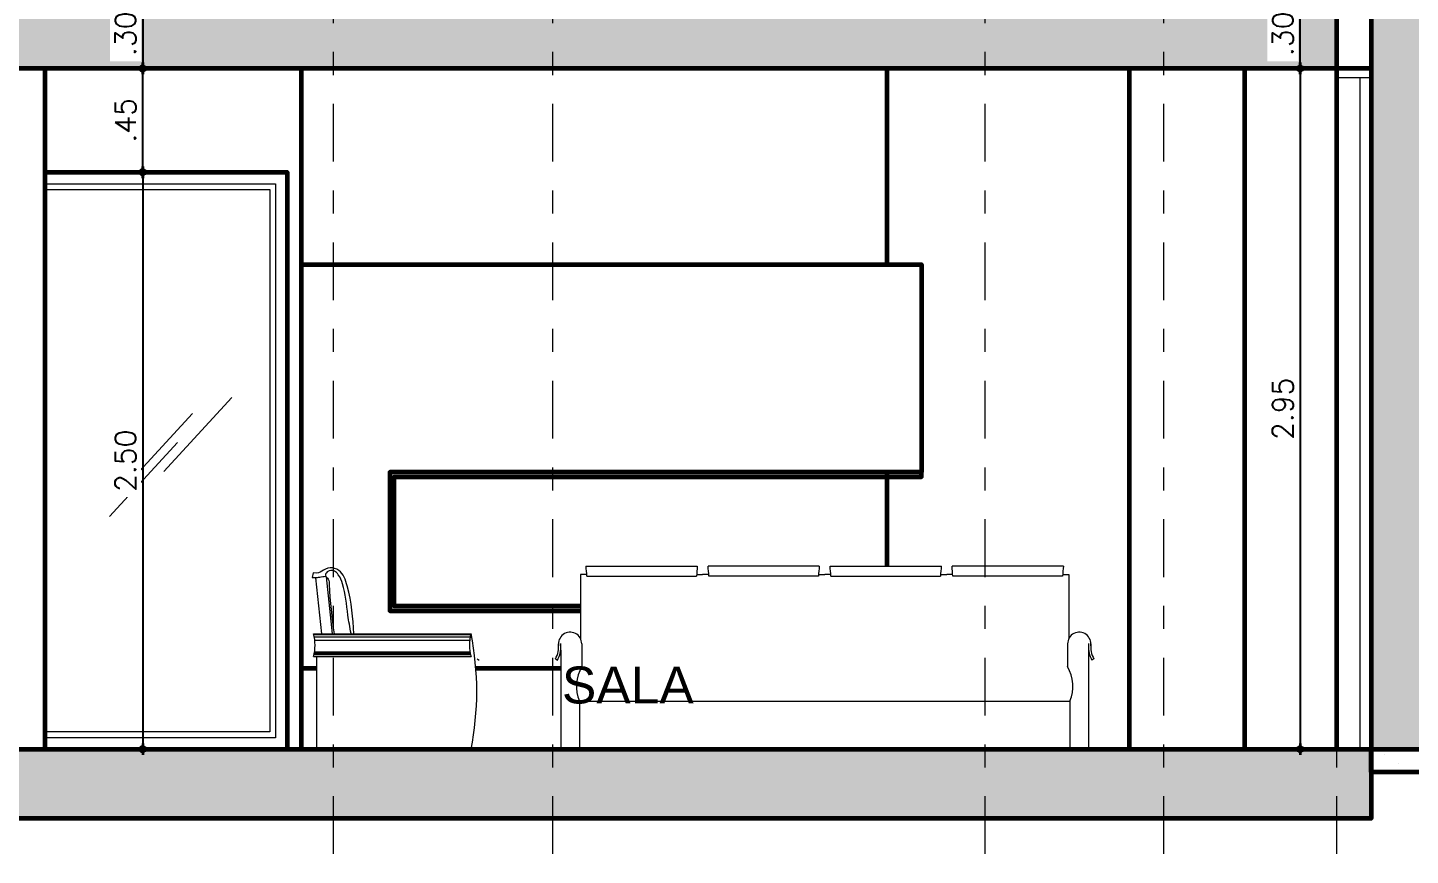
# Model space of a CAD drawing. Header units: metres. Extents: x -50 to 76, y -61 to 14.
# Drawn here: x 27.53 to 33.52, y -54.71 to -51.12 of the extents above; entities that cross this region are included whole.
import ezdxf

# ---------------------------------------------------------------- set-up
doc = ezdxf.new("R2010")
doc.units = ezdxf.units.M
doc.header["$MEASUREMENT"] = 0
doc.set_wipeout_variables(frame=1)
for name, pattern in [('CENTERX2', [4, 2.5, -0.5, 0.5, -0.5]), ('DASHDOT2', [0.5, 0.25, -0.125, 0, -0.125]), ('Wipeout_Contour', [1, 0, -1])]:
    doc.linetypes.add(name, pattern=pattern)
for name, color, linetype, lineweight in [('1 ACHURADO PLACAS', 45, 'Continuous', 15), ('1 CALCAS', 255, 'Continuous', 60), ('1 MUEBLES', 46, 'Continuous', 18), ('1 TEXTOS', 4, 'Continuous', 20), ('1 VENTTANAS', 2, 'Continuous', 18), ('COTA10', 153, 'Continuous', 13), ('COTAS', 251, 'Continuous', 35), ('EJES', 251, 'CENTERX2', 0)]:
    doc.layers.add(name, color=color, linetype=linetype, lineweight=lineweight)
doc.layers.add('Nuevo_1 PLACA 1ER PISO', color=7, linetype='Continuous')
doc.layers.add('Nuevo_1 PLACA 2DO PISO', color=7, linetype='Continuous')
for name, color, linetype, lineweight, true_color in [('Nuevo_1 PLACA 1ER PISO_Pluma_Nº__169', 7, 'Continuous', 13, 0x68b353), ('Nuevo_1 PLACA 1ER PISO_Pluma_Nº__29', 7, 'Continuous', 35, 0x3dad99), ('Nuevo_1 PLACA 2DO PISO_Pluma_Nº__169', 7, 'Continuous', 13, 0x68b353), ('Nuevo_1 PLACA 2DO PISO_Pluma_Nº__29', 7, 'Continuous', 35, 0x3dad99)]:
    doc.layers.add(name, color=color, linetype=linetype, lineweight=lineweight, true_color=true_color)
doc.styles.add('cotas', font='romans.shx')
doc.styles.add('Estilo_Generado_1', font='arial.ttf')
doc.dimstyles.new('COT-50', dxfattribs={"dimscale": 0.5, "dimtxt": 0.18, "dimasz": 0.05, "dimexe": 0.08, "dimexo": 0.1, "dimgap": 0.06, "dimtad": 1, "dimzin": 4, "dimdsep": 46, "dimtxsty": 'cotas', "dimblk1": 'COTA', "dimblk2": 'COTA', "dimsah": 1, "dimcen": 0.09, "dimse1": 1, "dimse2": 1, "dimclrd": 256, "dimclre": 253, "dimclrt": 14, "dimadec": 0, "dimazin": 0, "dimtfac": 1, "dimtix": 1, "dimtmove": 0, "dimatfit": 3, "dimldrblk": 'COTA', "dimfxl": 1, "dimtfill": 1, "dimtfillclr": 256, "dimtolj": 1, "dimtzin": 12, "dimarcsym": 0})
pattern_1 = [(0, (28.8539, -54.24685), (0, 0.62354), [0.06, -0.3]), (0, (29.0339, -53.9351), (0, 0.62354), [0.06, -0.3]), (60, (28.8539, -54.24685), (-0.54, 0.31177), [0.06, -0.3]), (60, (29.2139, -54.24685), (-0.54, 0.31177), [0.06, -0.3]), (120, (28.9139, -54.24685), (0.54, 0.31177), [0.06, -0.3]), (120, (29.2739, -54.24685), (0.54, 0.31177), [0.06, -0.3]), (0, (28.85388, -54.18685), (0, 0.12), [0, -0.12, 0, -0.18]), (45, (28.91388, -54.18685), (-0.0848528, 0.0848528), [0, -0.09, 0, -0.15])]

# ---------------------------------------------------------------- blocks, each defined once
blk = doc.blocks.new('UDZL')
at = {"layer": '1 MUEBLES'}
for p, q in [((29.9326, -57.4825), (29.9326, -57.7609)), ((29.9591, -57.4825), (29.9326, -57.4825)), ((29.9558, -57.446), (30.4383, -57.446)), ((30.4351, -57.4825), (30.4616, -57.4825)), ((30.4881, -57.4825), (30.4616, -57.4825)), ((30.9673, -57.446), (30.4849, -57.446)), ((30.9641, -57.4825), (30.9906, -57.4825)), ((31.0171, -57.4825), (30.9906, -57.4825)), ((31.0139, -57.446), (31.4964, -57.446)), ((31.4931, -57.4825), (31.5196, -57.4825)), ((31.5462, -57.4825), (31.5196, -57.4825)), ((32.0254, -57.446), (31.5429, -57.446)), ((32.0221, -57.4825), (32.0487, -57.4825)), ((32.0487, -57.4825), (32.0487, -57.7609)), ((28.8283, -57.4913), (28.7833, -57.4961)), ((28.7833, -57.4961), (28.8091, -57.7391)), ((28.8293, -57.4926), (28.8555, -57.7391)), ((29.9596, -57.489), (30.4349, -57.489)), ((30.9636, -57.489), (30.4886, -57.489)), ((31.0176, -57.489), (31.4926, -57.489)), ((32.0216, -57.489), (31.5463, -57.489)), ((28.7743, -57.7391), (29.4573, -57.7391)), ((28.7753, -57.7427), (29.4562, -57.7427)), ((28.7776, -57.7524), (29.4539, -57.7524)), ((28.7801, -57.7669), (29.4515, -57.7669)), ((29.9375, -57.7826), (29.9375, -57.8812)), ((32.0437, -57.7826), (32.0437, -57.8812)), ((28.7743, -57.8377), (29.4573, -57.8377)), ((28.7768, -57.828), (29.4547, -57.828)), ((28.7772, -57.8264), (29.4543, -57.8264)), ((28.7782, -57.8216), (29.4533, -57.8216)), ((28.7791, -57.8168), (29.4525, -57.8168)), ((28.7874, -57.8377), (28.7874, -58.239)), ((29.4839, -57.8477), (29.4925, -57.8527)), ((29.8231, -57.8477), (29.8318, -57.8527)), ((29.8464, -57.8093), (29.8464, -58.239)), ((32.1348, -57.8093), (32.1348, -58.239)), ((32.1581, -57.8477), (32.1494, -57.8527)), ((29.9275, -58.0312), (32.0537, -58.0312)), ((29.9275, -58.0312), (29.9275, -58.239)), ((32.0537, -58.0312), (32.0537, -58.239)), ((28.7874, -58.239), (29.4573, -58.239)), ((29.9275, -58.239), (29.8464, -58.239)), ((32.0537, -58.239), (32.1348, -58.239))]:
    blk.add_line(p, q, dxfattribs=at)
blk.add_lwpolyline([(28.7733, -57.4753), (28.7689, -57.4952)], dxfattribs=at)
for centre, radius, start, end in [((27.7135, -57.6636), 2.2529, 4.44491, 5.54296), ((33.3173, -57.6945), 2.8897, 175.06813, 175.92359), ((28.2425, -57.6636), 2.2529, 4.44491, 5.54296), ((33.2097, -57.6636), 2.2529, 174.45704, 175.55509), ((28.7716, -57.6636), 2.2529, 4.44491, 5.54296), ((33.7387, -57.6636), 2.2529, 174.45704, 175.55509), ((28.6639, -57.6945), 2.8897, 4.07641, 4.93187), ((34.2677, -57.6636), 2.2529, 174.45704, 175.55509), ((28.6078, -57.7884), 0.1736, 343.49892, 16.50108), ((29.6238, -57.7884), 0.1736, 163.49892, 196.50108), ((28.22, -57.989), 1.2623, 348.57788, 11.42212), ((29.7334, -57.7953), 0.1039, 329.7266, 7.02691), ((29.887, -57.7826), 0.0505, 0, 189.46108), ((29.7334, -57.7953), 0.1139, 2.76716, 7.02691), ((32.0942, -57.7826), 0.0505, 350.53892, 180), ((32.2478, -57.7953), 0.1139, 172.97309, 177.23284), ((32.2478, -57.7953), 0.1039, 172.97309, 210.2734), ((29.7334, -57.7953), 0.1139, 329.7266, 2.76716), ((32.2478, -57.7953), 0.1139, 177.23284, 210.2734), ((30.0819, -57.9662), 0.1675, 149.52835, 202.8435), ((31.8993, -57.9662), 0.1675, 337.1565, 30.47165)]:
    blk.add_arc(centre, radius, start, end, dxfattribs=at)
for points, knots in [([(28.9491, -57.7391), (28.945, -57.6706), (28.9394, -57.5771), (28.8993, -57.466), (28.8453, -57.4469), (28.8056, -57.4704), (28.7937, -57.4784), (28.7733, -57.4753)], [0, 0, 0, 0, 0.2094738, 0.2861859, 0.3256863, 0.3673735, 0.4123423, 0.4123423, 0.4123423, 0.4123423]), ([(28.9372, -57.7373), (28.9323, -57.7109), (28.9191, -57.6395), (28.9135, -57.5512), (28.8876, -57.488), (28.8649, -57.4624), (28.8368, -57.4643), (28.8203, -57.4878), (28.8425, -57.5022), (28.8438, -57.592), (28.8541, -57.6695), (28.8637, -57.7391)], [0, 0, 0, 0, 0.0805663, 0.218193, 0.2613912, 0.2847532, 0.3155589, 0.3325414, 0.3535748, 0.3773042, 0.5913198, 0.5913198, 0.5913198, 0.5913198]), ([(28.7689, -57.4952), (28.7735, -57.4953), (28.7846, -57.4955), (28.8039, -57.4927), (28.8186, -57.4906), (28.8268, -57.4894)], [0, 0, 0, 0, 0.01370368, 0.03327894, 0.05828469, 0.05828469, 0.05828469, 0.05828469])]:
    blk.add_open_spline(points, degree=3, knots=knots, dxfattribs=at)
blk = doc.blocks.new('COTA')
for p, q in [((-1, 0), (1, 0)), ((0, 1.5), (0, -1.5))]:
    blk.add_line(p, q)
blk.add_circle((0, 0), 0.5)
blk = doc.blocks.new('*D883')
at = {"layer": 'COTAS', "lineweight": -2, "transparency": 16777216}
blk.add_line((28.0278, -51.0219), (28.0278, -51.2719), dxfattribs=at)
at = {"layer": 'Defpoints', "color": 0, "transparency": 16777216}
for p in [(27.6039, -50.9969), (27.6039, -51.2969), (28.0278, -51.2969)]:
    blk.add_point(p, dxfattribs=at)
at = {"layer": 'COTAS', "lineweight": -2, "transparency": 16777216, "xscale": 0.025, "yscale": 0.025, "zscale": 0.025}
for p, rotation in [((28.0278, -50.9969), 90), ((28.0278, -51.2969), 270)]:
    blk.add_blockref('COTA', p, dxfattribs=dict(at, rotation=rotation))
at = {"layer": 'COTAS', "color": 14, "transparency": 16777216, "insert": (27.9528, -51.1469), "char_height": 0.09, "attachment_point": 5, "rotation": 90, "style": 'cotas', "bg_fill": 3, "box_fill_scale": 1.25, "bg_fill_color": 256, "bg_fill_true_color": 13158600, "bg_fill_transparency": 0}
blk.add_mtext('\\A1;.30', dxfattribs=at)
blk = doc.blocks.new('*D884')
at = {"layer": 'COTAS', "lineweight": -2, "transparency": 16777216}
blk.add_line((28.0278, -51.7219), (28.0278, -51.3219), dxfattribs=at)
at = {"layer": 'Defpoints', "color": 0, "transparency": 16777216}
for p in [(27.6039, -51.2969), (28.0278, -51.2969), (27.6039, -51.7469)]:
    blk.add_point(p, dxfattribs=at)
at = {"layer": 'COTAS', "lineweight": -2, "transparency": 16777216, "xscale": 0.025, "yscale": 0.025, "zscale": 0.025}
for p, rotation in [((28.0278, -51.2969), 90), ((28.0278, -51.7469), 270)]:
    blk.add_blockref('COTA', p, dxfattribs=dict(at, rotation=rotation))
at = {"layer": 'COTAS', "color": 14, "transparency": 16777216, "insert": (27.9528, -51.5219), "char_height": 0.09, "attachment_point": 5, "rotation": 90, "style": 'cotas', "bg_fill": 3, "box_fill_scale": 1.25, "bg_fill_color": 256, "bg_fill_true_color": 13158600, "bg_fill_transparency": 0}
blk.add_mtext('\\A1;.45', dxfattribs=at)
blk = doc.blocks.new('*D885')
at = {"layer": 'COTAS', "lineweight": -2, "transparency": 16777216}
blk.add_line((28.0278, -51.7719), (28.0278, -54.2219), dxfattribs=at)
at = {"layer": 'Defpoints', "color": 0, "transparency": 16777216}
for p in [(28.6539, -51.7469), (28.0278, -54.2469), (28.715, -54.2469)]:
    blk.add_point(p, dxfattribs=at)
at = {"layer": 'COTAS', "lineweight": -2, "transparency": 16777216, "xscale": 0.025, "yscale": 0.025, "zscale": 0.025}
for p, rotation in [((28.0278, -51.7469), 90), ((28.0278, -54.2469), 270)]:
    blk.add_blockref('COTA', p, dxfattribs=dict(at, rotation=rotation))
at = {"layer": 'COTAS', "color": 14, "transparency": 16777216, "insert": (27.9528, -52.9969), "char_height": 0.09, "attachment_point": 5, "rotation": 90, "style": 'cotas', "bg_fill": 3, "box_fill_scale": 1.25, "bg_fill_color": 256, "bg_fill_true_color": 13158600, "bg_fill_transparency": 0}
blk.add_mtext('\\A1;2.50', dxfattribs=at)
blk = doc.blocks.new('*D894')
at = {"layer": 'COTAS', "lineweight": -2, "transparency": 16777216}
blk.add_line((33.0456, -51.2719), (33.0456, -51.0219), dxfattribs=at)
at = {"layer": 'Defpoints', "color": 0, "transparency": 16777216}
for p in [(33.0456, -50.9969), (34.1739, -50.9969), (34.1539, -51.2969)]:
    blk.add_point(p, dxfattribs=at)
at = {"layer": 'COTAS', "lineweight": -2, "transparency": 16777216, "xscale": 0.025, "yscale": 0.025, "zscale": 0.025}
for p, rotation in [((33.0456, -50.9969), 90), ((33.0456, -51.2969), 270)]:
    blk.add_blockref('COTA', p, dxfattribs=dict(at, rotation=rotation))
at = {"layer": 'COTAS', "color": 14, "transparency": 16777216, "insert": (32.9706, -51.1469), "char_height": 0.09, "attachment_point": 5, "rotation": 90, "style": 'cotas', "bg_fill": 3, "box_fill_scale": 1.25, "bg_fill_color": 256, "bg_fill_true_color": 13158600, "bg_fill_transparency": 0}
blk.add_mtext('\\A1;.30', dxfattribs=at)
blk = doc.blocks.new('*D895')
at = {"layer": 'COTAS', "lineweight": -2, "transparency": 16777216}
blk.add_line((33.0456, -51.3219), (33.0456, -54.2219), dxfattribs=at)
at = {"layer": 'Defpoints', "color": 0, "transparency": 16777216}
for p in [(33.3539, -51.2969), (33.0456, -54.2469), (33.2039, -54.2469)]:
    blk.add_point(p, dxfattribs=at)
at = {"layer": 'COTAS', "lineweight": -2, "transparency": 16777216, "xscale": 0.025, "yscale": 0.025, "zscale": 0.025}
for p, rotation in [((33.0456, -51.2969), 90), ((33.0456, -54.2469), 270)]:
    blk.add_blockref('COTA', p, dxfattribs=dict(at, rotation=rotation))
at = {"layer": 'COTAS', "color": 14, "transparency": 16777216, "insert": (32.9706, -52.7719), "char_height": 0.09, "attachment_point": 5, "rotation": 90, "style": 'cotas', "bg_fill": 3, "box_fill_scale": 1.25, "bg_fill_color": 256, "bg_fill_true_color": 13158600, "bg_fill_transparency": 0}
blk.add_mtext('\\A1;2.95', dxfattribs=at)

msp = doc.modelspace()

# ---------------------------------------------------------------- linework, layer by layer
at = {"layer": '1 ACHURADO PLACAS'}
for p, q in [((33.4111, -54.2717), (33.4111, -54.2717)), ((33.4739, -54.3069), (33.4739, -54.3069))]:
    msp.add_line(p, q, dxfattribs=at)
at = {"layer": '1 CALCAS'}
for p, q in [((33.3539, -48.0469), (33.3539, -51.2969)), ((31.2539, -53.0469), (31.2539, -53.4539))]:
    msp.add_line(p, q, dxfattribs=at)
for points in [[(28.715, -52.1469), (31.4039, -52.1469), (31.4039, -53.0469), (29.0985, -53.0469), (29.0985, -53.6469), (29.9262, -53.6469)], [(29.9262, -53.6269), (29.1185, -53.6269), (29.1185, -53.0669), (31.4039, -53.0669), (31.4039, -53.0469)], [(28.7811, -53.8969), (28.715, -53.8969)], [(29.8401, -53.8969), (29.472, -53.8969)]]:
    msp.add_lwpolyline(points, dxfattribs=at)
at = {"layer": '1 VENTTANAS'}
msp.add_line((33.2039, -51.3369), (33.3539, -51.3369), dxfattribs=at)
for points in [[(27.6039, -51.7969), (28.6039, -51.7969), (28.6039, -54.1969), (27.6039, -54.1969)], [(27.6039, -51.8219), (28.5789, -51.8219), (28.5789, -54.1719), (27.6039, -54.1719)]]:
    msp.add_lwpolyline(points, dxfattribs=at)
at = {"layer": 'COTA10'}
for p, q in [((28.1195, -53.0435), (28.4145, -52.7227)), ((27.9488, -53.1128), (28.2439, -52.7921)), ((27.8837, -53.2386), (28.1788, -52.9178))]:
    msp.add_line(p, q, dxfattribs=at)

# ---------------------------------------------------------------- texts
at = {"layer": '1 TEXTOS', "insert": (29.8452, -53.8886), "char_height": 0.16, "attachment_point": 1, "style": 'Estilo_Generado_1'}
msp.add_mtext('\\A1;SALA', dxfattribs=at)

# ---------------------------------------------------------------- wipeouts: each hides what was drawn before it
at = {"color": 254, "linetype": 'Wipeout_Contour', "lineweight": 0, "ltscale": 19.810087}
msp.add_wipeout([(23.5039, -54.5469), (33.3539, -54.5469), (33.3539, -54.2469), (23.5039, -54.2469)], dxfattribs=at).dxf.layer = 'Nuevo_1 PLACA 1ER PISO'
at = {"color": 254, "linetype": 'Wipeout_Contour', "lineweight": 0, "ltscale": 24.213111}
msp.add_wipeout([(22.9539, -51.2969), (33.2039, -51.2969), (33.2039, -50.9969), (22.9539, -50.9969)], dxfattribs=at).dxf.layer = 'Nuevo_1 PLACA 2DO PISO'

# ---------------------------------------------------------------- next in the draw order: hatches: boundary and pattern name
at = {"layer": '1 ACHURADO PLACAS'}
h = msp.add_hatch(dxfattribs=at)
h.set_pattern_fill('AR-RSHKE', color=256, scale=0.008, angle=90)
h.paths.add_polyline_path([(34.5289, -46.7469), (33.3539, -46.7469), (33.3539, -47.7469), (33.6108, -47.7469), (33.5455, -47.6818), (33.6762, -47.6818), (33.6108, -47.7469), (34.5289, -47.7469)])
h.paths.add_polyline_path([(35.4789, -46.7469), (34.5289, -46.7469), (34.5289, -47.7469), (35.4789, -47.7469)])
h.paths.add_polyline_path([(36.9289, -46.7469), (35.4789, -46.7469), (35.4789, -47.7469), (35.6442, -47.7469), (35.6442, -48.0469), (35.4789, -48.0469), (35.4789, -48.7969), (36.2539, -48.7969), (36.2539, -54.2469), (36.9289, -54.2469)])
h.paths.add_polyline_path([(37.6039, -46.7469), (36.983, -46.7469), (36.9289, -47.2693), (36.9289, -54.2469), (37.6039, -54.2469)])
h.paths.add_polyline_path([(35.4789, -48.0469), (34.6039, -48.0469), (34.6039, -48.7469), (34.5289, -48.7469), (34.5289, -48.7969), (35.4789, -48.7969)])
h.paths.add_polyline_path([(34.4539, -48.0469), (33.3539, -48.0469), (33.3539, -51.2969), (33.3539, -54.2469), (34.1539, -54.2469), (34.1539, -48.7969), (34.5289, -48.7969), (34.5289, -48.7469), (34.4539, -48.7469)])
h.paths.add_polyline_path([(33.5253, -47.688), (34.281, -47.6871), (34.2808, -47.4745), (33.5251, -47.4753)], flags=24)
h.paths.add_polyline_path([(34.3326, -47.5998), (35.5431, -47.5998), (35.5431, -47.27), (34.3326, -47.27)], flags=9)
at = {"layer": 'Nuevo_1 PLACA 1ER PISO_Pluma_Nº__169', "linetype": 'Continuous', "lineweight": 13, "true_color": 0x68b353}
h = msp.add_hatch(dxfattribs=at)
h.set_pattern_fill('HORMIGÓN_ARMADO', color=85, style=0, pattern_type=2)
h.set_pattern_definition(pattern_1)
h.paths.add_polyline_path([(22.9539, -54.5469), (33.3539, -54.5469), (33.3539, -54.2469), (22.9539, -54.2469)])
at = {"layer": 'Nuevo_1 PLACA 2DO PISO_Pluma_Nº__169', "linetype": 'Continuous', "lineweight": 13, "true_color": 0x68b353}
h = msp.add_hatch(dxfattribs=at)
h.set_pattern_fill('HORMIGÓN_ARMADO', color=85, style=0, pattern_type=2)
h.set_pattern_definition(pattern_1)
h.paths.add_polyline_path([(22.9539, -51.2969), (33.2039, -51.2969), (33.2039, -50.9969), (22.9539, -50.9969)])

# ---------------------------------------------------------------- next in the draw order: linework, layer by layer
at = {"layer": '1 ACHURADO PLACAS'}
msp.add_line((33.3539, -54.3069), (33.3539, -54.3069), dxfattribs=at)
at = {"layer": '1 CALCAS'}
for p, q in [((27.6039, -51.2969), (27.6039, -54.2469)), ((28.715, -51.2969), (28.715, -54.2469)), ((31.2539, -51.2969), (31.2539, -52.1469)), ((32.3039, -51.2969), (32.3039, -54.2469)), ((32.8039, -51.2969), (32.8039, -54.2469)), ((33.2039, -51.2969), (33.2039, -54.2469)), ((33.3539, -51.2969), (33.2039, -51.2969)), ((33.3539, -51.2969), (33.3539, -54.2469))]:
    msp.add_line(p, q, dxfattribs=at)
for points in [[(22.9539, -50.9969), (33.2039, -50.9969), (33.2039, -51.2969), (22.9539, -51.2969)], [(22.9539, -54.2469), (33.3539, -54.2469), (33.3539, -54.5469), (22.9539, -54.5469)], [(33.3539, -54.2469), (37.7053, -54.2469), (37.7053, -54.3469), (33.3539, -54.3469)]]:
    msp.add_lwpolyline(points, close=True, dxfattribs=at)
msp.add_lwpolyline([(27.6039, -51.7469), (28.6539, -51.7469), (28.6539, -54.2469)], dxfattribs=at)
at = {"layer": '1 VENTTANAS'}
msp.add_line((33.3039, -51.3369), (33.304, -54.2469), dxfattribs=at)
at = {"layer": 'EJES', "linetype": 'DASHDOT2'}
for p, q in [((28.8539, -45.4507), (28.8539, -55.6003)), ((29.8039, -45.4507), (29.8039, -55.6003)), ((31.6789, -45.4507), (31.6789, -55.6003)), ((32.4539, -45.4507), (32.4539, -55.6003)), ((33.2039, -45.4507), (33.2039, -55.6003))]:
    msp.add_line(p, q, dxfattribs=at)
at = {"layer": 'Nuevo_1 PLACA 1ER PISO_Pluma_Nº__29', "color": 135, "linetype": 'Continuous', "lineweight": 35, "true_color": 0x3dad99}
for p, q in [((33.3539, -54.3469), (33.3539, -54.5469)), ((33.3539, -54.5469), (23.5039, -54.5469))]:
    msp.add_line(p, q, dxfattribs=at)
at = {"layer": 'Nuevo_1 PLACA 1ER PISO_Pluma_Nº__29', "color": 135, "linetype": 'Continuous', "lineweight": 35, "true_color": 0x3dad99, "flags": 128}
msp.add_lwpolyline([(33.3539, -54.2469), (33.3039, -54.2469), (33.2039, -54.2469), (23.6239, -54.2469), (23.5039, -54.2469)], dxfattribs=at)
at = {"layer": 'Nuevo_1 PLACA 2DO PISO_Pluma_Nº__29', "color": 135, "linetype": 'Continuous', "lineweight": 35, "true_color": 0x3dad99, "flags": 128}
msp.add_lwpolyline([(33.2039, -51.2969), (23.6539, -51.2969), (23.5039, -51.2969), (22.9539, -51.2969)], dxfattribs=at)

# ---------------------------------------------------------------- next in the draw order: block references
at = {"layer": '1 MUEBLES'}
msp.add_blockref('UDZL', (-0.0063, 3.9922), dxfattribs=at)

# ---------------------------------------------------------------- next in the draw order: dimensions: what is measured, and where the dimension line sits
at = {"layer": 'COTAS'}
for base, p1, p2, picture, middle in [((28.0278, -51.2969), (27.6039, -50.9969), (27.6039, -51.2969), '*D883', (27.9528, -51.1469)), ((33.0456, -50.9969), (34.1539, -51.2969), (34.1739, -50.9969), '*D894', (32.9706, -51.1469))]:
    dim = msp.add_linear_dim(base=base, p1=p1, p2=p2, angle=90, dimstyle='COT-50', dxfattribs=at)
    dim.commit()
    dim.dimension.update_dxf_attribs({"geometry": picture, "text_midpoint": middle})

# ---------------------------------------------------------------- next in the draw order: dimensions: what is measured, and where the dimension line sits
for base, p1, p2, picture, middle in [((28.0278, -51.2969), (27.6039, -51.7469), (27.6039, -51.2969), '*D884', (27.9528, -51.5219)), ((33.0456, -54.2469), (33.3539, -51.2969), (33.2039, -54.2469), '*D895', (32.9706, -52.7719))]:
    dim = msp.add_linear_dim(base=base, p1=p1, p2=p2, angle=90, dimstyle='COT-50', dxfattribs=at)
    dim.commit()
    dim.dimension.update_dxf_attribs({"geometry": picture, "text_midpoint": middle})

# ---------------------------------------------------------------- next in the draw order: dimensions: what is measured, and where the dimension line sits
dim = msp.add_linear_dim(base=(28.0278, -54.2469), p1=(28.6539, -51.7469), p2=(28.715, -54.2469), angle=90, dimstyle='COT-50', dxfattribs=at)
dim.commit()
dim.dimension.update_dxf_attribs({"geometry": '*D885', "text_midpoint": (27.9528, -52.9969)})

doc.saveas('drawing.dxf')
